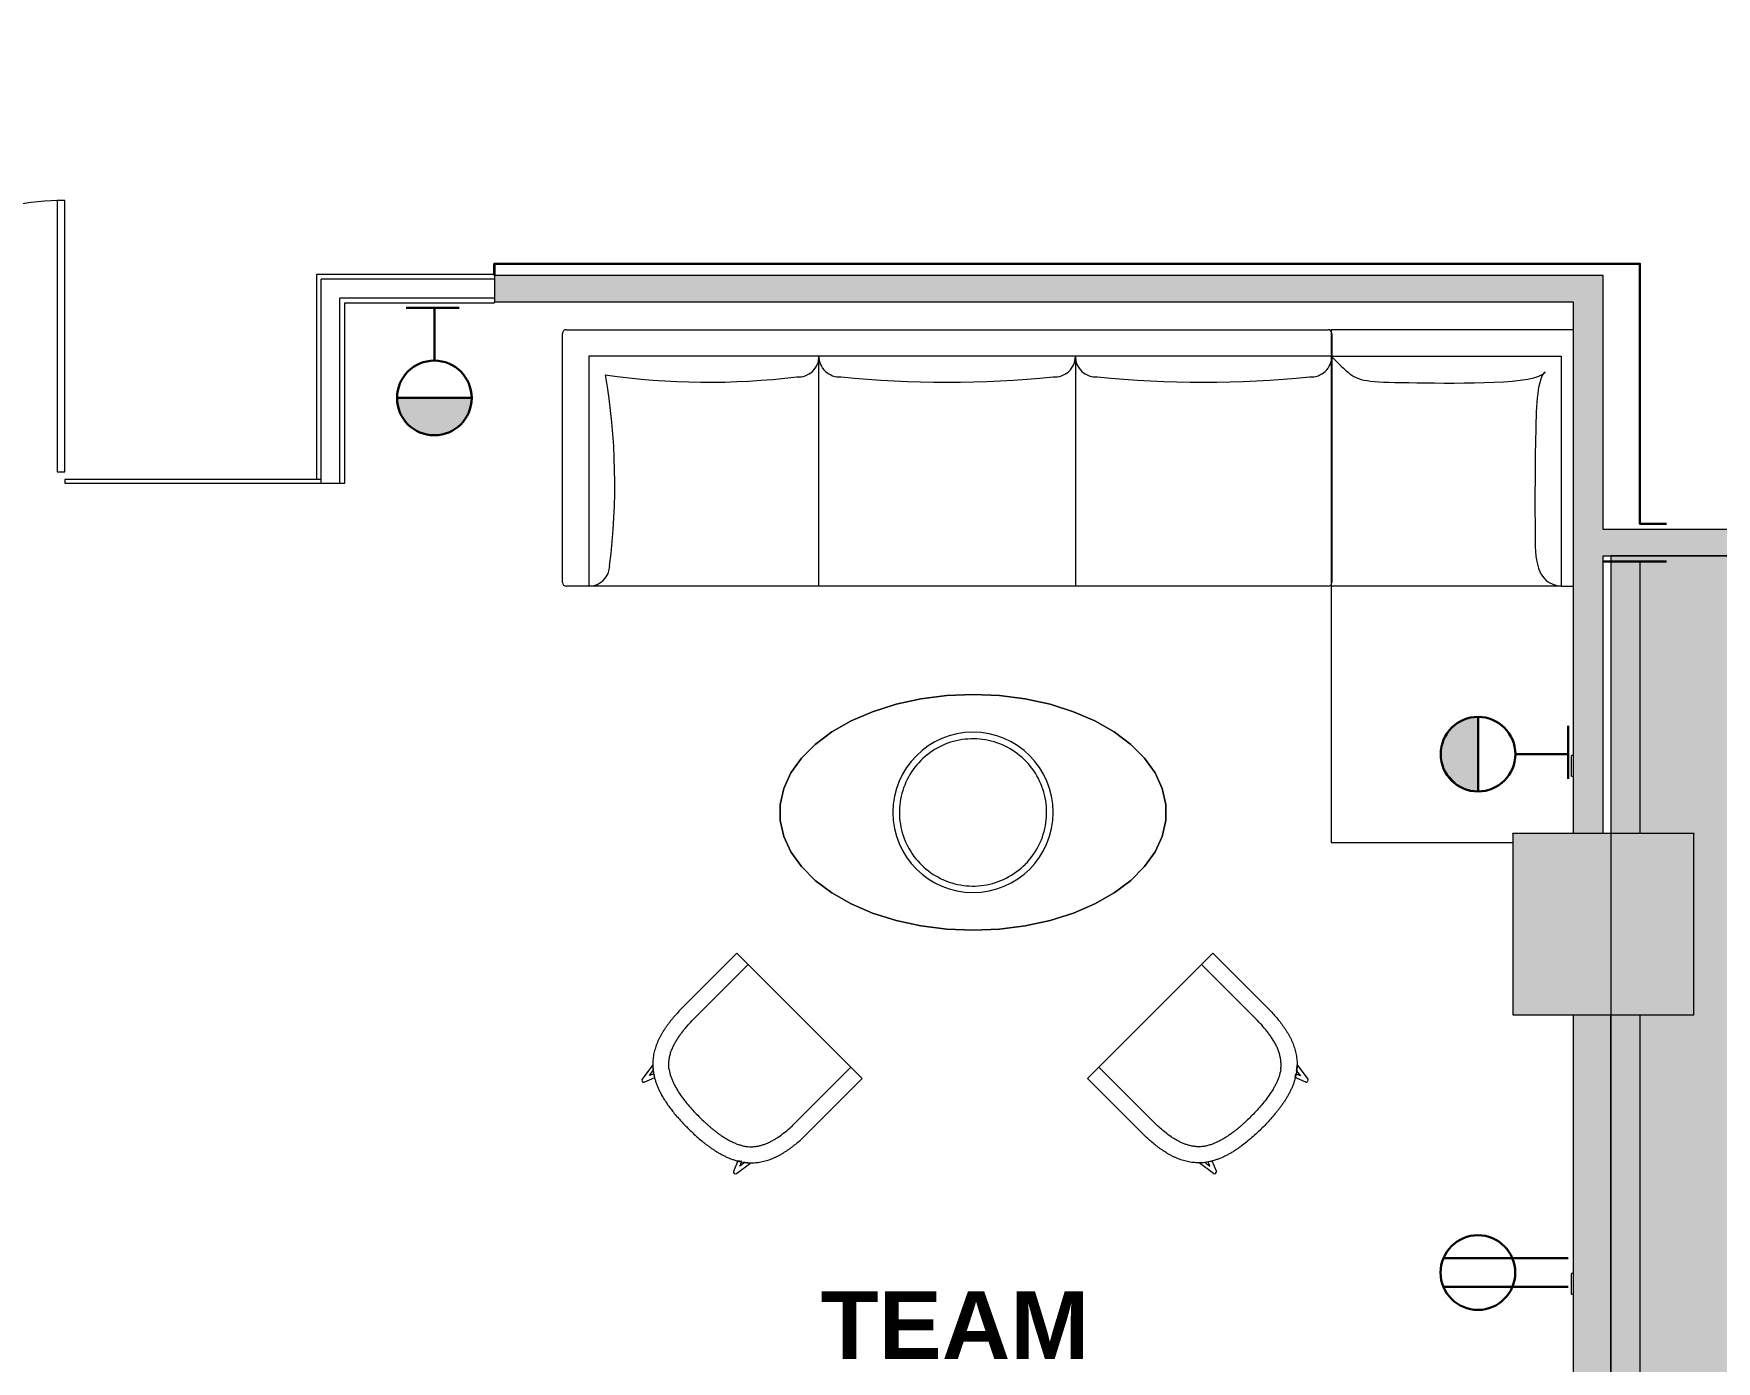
# Model space of a CAD drawing. Header units: inches. Extents: x 0 to 2535, y 0 to 2055.
# Drawn here: x 1592.9 to 1816, y 607.5 to 783.5 of the extents above; entities that cross this region are included whole.
import ezdxf

# ---------------------------------------------------------------- set-up
doc = ezdxf.new("R2010")
doc.units = ezdxf.units.IN
doc.header["$MEASUREMENT"] = 0
for name, color, linetype, lineweight in [('_DEMISING WALLS', 7, 'Continuous', 9), ('A-ANNO-NOTE', 131, 'Continuous', 9), ('A-AREA-IDEN', 2, 'Continuous', 9), ('A-DETL', 90, 'Continuous', 9), ('A-DETL-GENF', 92, 'Continuous', 9), ('A-DOOR', 31, 'Continuous', 13), ('A-WALL', 113, 'Continuous', 13), ('A-WALL-PATT', 111, 'Continuous', 13), ('B-CL', 7, 'Continuous', 9), ('CORRIDOR', 7, 'Continuous', 9), ('E-ELEC-FIXT', 91, 'Continuous', 9), ('I-FURN', 30, 'Continuous', 9), ('I-WALL', 2, 'Continuous', 13), ('S-COLS', 52, 'Continuous', 13), ('Victor Bldg - 5th Floor_LINK_dwg', 8, 'Continuous', 9)]:
    doc.layers.add(name, color=color, linetype=linetype, lineweight=lineweight)
doc.styles.add('Swis721 Lt BT_B', font='', dxfattribs={"height": 9})
doc.styles.get('Swis721 Lt BT_B').set_extended_font_data('Swis721 Lt BT', bold=True)

# ---------------------------------------------------------------- blocks, each defined once
blk = doc.blocks.new('Victor Bldg - 5th Floor_LINK_dwg-6972324-Level 05 POWER _ SIGNAL')
at = {"layer": '_DEMISING WALLS'}
blk.add_line((1805.87, 713.5), (1805.87, 677.5), dxfattribs=at)
at = {"layer": '_DEMISING WALLS', "flags": 128}
blk.add_lwpolyline([(1805.87, 653.43), (1805.87, 409.5), (1645, 409.5), (1645, 241.5)], dxfattribs=at)
at = {"layer": 'B-CL'}
for p, q in [((1789, 677.5), (1797.01, 677.5)), ((1789, 677.43), (1789, 677.5))]:
    blk.add_line(p, q, dxfattribs=at)
at = {"layer": 'B-CL', "flags": 128}
blk.add_lwpolyline([(1801, 677.5), (1813, 677.5), (1813, 677.43)], dxfattribs=at)
at = {"layer": 'CORRIDOR', "color": 10, "lineweight": 30}
blk.add_line((1801, 713.5), (1809.38, 713.5), dxfattribs=at)
at = {"layer": 'CORRIDOR', "color": 10, "lineweight": 30, "flags": 128}
for points in [[(1653.96, 751.55), (1653.96, 753), (1805.87, 753), (1805.87, 718.5), (1809.38, 718.5)], [(1792.5, 753), (1654, 753), (1654, 751.43)]]:
    blk.add_lwpolyline(points, dxfattribs=at)
blk = doc.blocks.new('Concrete-Rectangular-Column - 24_ X 24_-6973359-Level 05 POWER _ SIGNAL')
at = {"layer": 'S-COLS', "lineweight": 9}
blk.add_hatch(color=7, dxfattribs=at).paths.add_polyline_path([(12, -12), (12, 12), (-12, 12), (-12, -12)], flags=0)
at = {"layer": 'S-COLS', "color": 8, "lineweight": 20}
for p, q in [((12, 12), (-12, 12)), ((-12, 12), (-12, -12)), ((12, -12), (12, 12)), ((-12, -12), (12, -12))]:
    blk.add_line(p, q, dxfattribs=at)
blk = doc.blocks.new('Seating-Sectional_Left_Armless_Three_Seater-Teknion-STLAE_Infinito-R2014 - Sectional Left Armless Three Seater-7914564-Level 05 POWER _ SIGNAL')
at = {"layer": 'I-FURN'}
for p, q in [((-17.01, -16.5), (-17.01, 16.5)), ((-16.51, 17), (84.49, 17)), ((16.99, -13.5), (16.99, 17)), ((50.99, 17), (50.99, -13.5)), ((81.49, -13.5), (81.49, 17)), ((84.99, 16.5), (84.99, -16.5)), ((-17.01, -13.5), (81.49, -13.5)), ((84.49, -17), (-16.51, -17))]:
    blk.add_line(p, q, dxfattribs=at)
for centre, radius, start, end in [((-16.51, 16.5), 0.5, 90, 180), ((81.49, 14.25), 2.75, 90, 180), ((84.49, 16.5), 0.5, 0, 90), ((162.53, 3.46), 84.47, 172.6632, 189.8573), ((-14.28, -13.47), 2.73, 85.5704, 180.6046), ((0, -149.87), 139.83, 84.2291, 95.7709), ((14.27, -13.47), 2.73, 359.3954, 94.4296), ((19.72, -13.47), 2.73, 85.5704, 180.6046), ((33.99, -149.87), 139.83, 84.2291, 95.7709), ((48.27, -13.47), 2.73, 359.3954, 94.4296), ((53.72, -13.47), 2.73, 85.5704, 180.6046), ((65.59, -106.88), 96.84, 81.8442, 96.9127), ((-16.51, -16.5), 0.5, 180, 270), ((84.49, -16.5), 0.5, 270, 0)]:
    blk.add_arc(centre, radius, start, end, dxfattribs=at)
blk = doc.blocks.new('Seating-Sectional_Chaise_Right_Arm-Teknion-STLAG_Infinito-R2014 - Sectional Chaise Right Arm-7914588-Level 05 POWER _ SIGNAL')
at = {"layer": 'I-FURN'}
for p, q in [((50.99, 17), (-17, 17)), ((-17, 17), (-17, -7.06)), ((16.99, -13.5), (16.99, 17)), ((47.49, 17), (47.49, -13.5)), ((50.99, -15.06), (50.99, 17)), ((16.99, -13.5), (16.99, -15.06)), ((47.49, -13.5), (16.99, -13.5))]:
    blk.add_line(p, q, dxfattribs=at)
for points, knots in [([(47.49, 17), (45.96, 15.46), (44.04, 13.54), (44.04, 10.18), (43.73, -10.19), (45.37, -11.38)], [0, 0, 0, 0, 0.229267, 0.96379, 1.67933, 1.67933, 1.67933, 1.67933]), ([(45.37, -11.38), (44.72, -10.33), (36.2, -10), (24.79, -10), (17.29, -10.07), (16.99, -13.5)], [0, 0, 0, 0, 0.588243, 1.350116, 1.970844, 1.970844, 1.970844, 1.970844])]:
    blk.add_open_spline(points, degree=3, knots=knots, dxfattribs=at)
blk = doc.blocks.new('Seating-Chair-Teknion-BBTCS_Tulip-R2013 - Sled Work Chair-7914615-Level 05 POWER _ SIGNAL')
at = {"layer": 'I-FURN'}
for p, q in [((-8.84, 10.2), (-9.19, 7.85)), ((-8.6, 8.34), (-8.48, 9.18)), ((-8.48, 9.18), (-8.23, 8.57)), ((-7.8, 8.86), (-8.38, 10.29)), ((8.38, 10.29), (7.8, 8.86)), ((8.23, 8.57), (8.48, 9.18)), ((8.48, 9.18), (8.6, 8.34)), ((9.19, 7.85), (8.84, 10.2)), ((-8.23, 8.57), (-7.8, 8.86)), ((7.8, 8.86), (8.23, 8.57)), ((-11.75, 0), (-11.75, -10.5)), ((-9.62, 0), (-9.62, -10.5)), ((9.63, -10.5), (9.63, 0)), ((11.75, -10.5), (11.75, 0)), ((-11.75, -10.5), (11.75, -10.5))]:
    blk.add_line(p, q, dxfattribs=at)
for centre, radius, start, end in [((-8.59, 10.15), 0.253, 33.5846, 170.2337), ((8.59, 10.15), 0.253, 9.7663, 146.4154), ((-2.42, 0.37), 10.09, 127.7971, 132.1351), ((2.42, 0.37), 10.09, 47.8649, 52.2029)]:
    blk.add_arc(centre, radius, start, end, dxfattribs=at)
for points, knots in [([(0, 10.5), (-0.31, 10.5), (-0.94, 10.49), (-1.87, 10.45), (-2.64, 10.38), (-3.25, 10.31), (-3.7, 10.25), (-4.16, 10.17), (-4.62, 10.08), (-5.07, 9.98), (-5.52, 9.85), (-5.96, 9.72), (-6.4, 9.57), (-6.84, 9.4), (-7.25, 9.2), (-7.66, 8.99), (-8.19, 8.67), (-8.57, 8.4), (-8.81, 8.21)], [0, 0, 0, 0, 0.1, 0.2, 0.3, 0.35, 0.4, 0.45, 0.5, 0.55, 0.6, 0.65, 0.7, 0.75, 0.8, 0.85, 0.9, 1, 1, 1, 1]), ([(8.81, 8.21), (8.57, 8.4), (8.19, 8.67), (7.66, 8.99), (7.25, 9.2), (6.84, 9.4), (6.4, 9.57), (5.96, 9.72), (5.45, 9.88), (4.85, 10.03), (4.27, 10.15), (3.82, 10.23), (3.36, 10.3), (2.79, 10.37), (2.1, 10.43), (1.17, 10.49), (0.47, 10.5), (0, 10.5)], [0, 0, 0, 0, 0.1, 0.15, 0.2, 0.25, 0.3, 0.35, 0.4, 0.475, 0.55, 0.5875, 0.625, 0.7, 0.775, 0.85, 1, 1, 1, 1]), ([(-8.81, 8.21), (-9, 8.04), (-9.37, 7.69), (-9.85, 7.13), (-10.2, 6.61), (-10.45, 6.17), (-10.62, 5.84), (-10.78, 5.5), (-10.92, 5.15), (-11.05, 4.8), (-11.16, 4.44), (-11.26, 4.08), (-11.35, 3.72), (-11.43, 3.35), (-11.5, 2.99), (-11.56, 2.62), (-11.62, 2.12), (-11.69, 1.5), (-11.73, 0.75), (-11.75, 0.25), (-11.75, 0)], [0, 0, 0, 0, 0.083333, 0.166667, 0.25, 0.291667, 0.333333, 0.375, 0.416667, 0.458333, 0.5, 0.541667, 0.583333, 0.625, 0.666667, 0.708333, 0.75, 0.833333, 0.916667, 1, 1, 1, 1]), ([(-7.2, 6.77), (-7.45, 6.58), (-7.79, 6.26), (-8.18, 5.78), (-8.44, 5.39), (-8.63, 5.05), (-8.76, 4.77), (-8.89, 4.49), (-9.02, 4.13), (-9.16, 3.68), (-9.28, 3.23), (-9.4, 2.63), (-9.51, 1.87), (-9.59, 0.94), (-9.62, 0.32), (-9.62, 0)], [-1, -1, -1, -1, -0.875, -0.8125, -0.75, -0.6875, -0.65625, -0.625, -0.5625, -0.5, -0.4375, -0.375, -0.25, -0.125, 0, 0, 0, 0]), ([(0, 8.37), (-0.27, 8.38), (-0.68, 8.37), (-1.22, 8.35), (-1.61, 8.33), (-2.01, 8.3), (-2.41, 8.27), (-2.81, 8.22), (-3.25, 8.16), (-3.74, 8.09), (-4.26, 7.98), (-4.78, 7.86), (-5.21, 7.73), (-5.55, 7.61), (-5.88, 7.49), (-6.29, 7.31), (-6.75, 7.06), (-7.05, 6.87), (-7.2, 6.77)], [-1, -1, -1, -1, -0.892857, -0.839286, -0.785714, -0.732143, -0.678571, -0.625, -0.571429, -0.5, -0.428571, -0.357143, -0.285714, -0.25, -0.214286, -0.142857, -0.071429, 0, 0, 0, 0]), ([(7.2, 6.77), (6.94, 6.95), (6.55, 7.19), (5.98, 7.45), (5.55, 7.62), (5.1, 7.76), (4.5, 7.93), (3.74, 8.09), (2.81, 8.23), (1.88, 8.32), (0.95, 8.36), (0.32, 8.38), (0, 8.37)], [-1, -1, -1, -1, -0.875, -0.8125, -0.75, -0.6875, -0.625, -0.5, -0.375, -0.25, -0.125, 0, 0, 0, 0]), ([(7.2, 6.77), (7.35, 6.66), (7.62, 6.42), (7.97, 6.05), (8.24, 5.7), (8.43, 5.4), (8.57, 5.17), (8.69, 4.94), (8.84, 4.61), (9, 4.2), (9.16, 3.69), (9.29, 3.17), (9.39, 2.65), (9.48, 2.12), (9.54, 1.59), (9.6, 0.89), (9.62, 0.35), (9.63, 0)], [0, 0, 0, 0, 0.071429, 0.142857, 0.214286, 0.25, 0.285714, 0.321429, 0.357143, 0.428571, 0.5, 0.571429, 0.642857, 0.714286, 0.785714, 0.857143, 1, 1, 1, 1]), ([(11.75, 0), (11.75, 0.25), (11.73, 0.75), (11.69, 1.5), (11.62, 2.12), (11.56, 2.62), (11.5, 2.99), (11.43, 3.35), (11.35, 3.72), (11.26, 4.08), (11.16, 4.44), (11.05, 4.8), (10.92, 5.15), (10.78, 5.5), (10.57, 5.95), (10.27, 6.5), (9.85, 7.13), (9.37, 7.69), (9, 8.04), (8.81, 8.21)], [0, 0, 0, 0, 0.083333, 0.166667, 0.25, 0.291667, 0.333333, 0.375, 0.416667, 0.458333, 0.5, 0.541667, 0.583333, 0.625, 0.666667, 0.75, 0.833333, 0.916667, 1, 1, 1, 1])]:
    blk.add_open_spline(points, degree=3, knots=knots, dxfattribs=at)
blk = doc.blocks.new('Seating-Chair-Teknion-BBTCS_Tulip-R2013 - Sled Work Chair-7914635-Level 05 POWER _ SIGNAL')
at = {"layer": 'I-FURN'}
for p, q in [((-11.75, 0), (-11.75, 10.5)), ((-11.75, 10.5), (11.75, 10.5)), ((-9.62, 0), (-9.62, 10.5)), ((9.63, 10.5), (9.63, 0)), ((11.75, 10.5), (11.75, 0)), ((-8.84, -10.2), (-9.19, -7.85)), ((-8.6, -8.34), (-8.48, -9.18)), ((-8.48, -9.18), (-8.23, -8.57)), ((-7.8, -8.86), (-8.38, -10.29)), ((-8.23, -8.57), (-7.8, -8.86)), ((7.8, -8.86), (8.23, -8.57)), ((8.38, -10.29), (7.8, -8.86)), ((8.23, -8.57), (8.48, -9.18)), ((8.48, -9.18), (8.6, -8.34)), ((9.19, -7.85), (8.84, -10.2))]:
    blk.add_line(p, q, dxfattribs=at)
for centre, radius, start, end in [((-2.42, -0.37), 10.09, 227.8649, 232.2029), ((2.42, -0.37), 10.09, 307.7971, 312.1351), ((-8.59, -10.15), 0.253, 189.7663, 326.4154), ((8.59, -10.15), 0.253, 213.5846, 350.2337)]:
    blk.add_arc(centre, radius, start, end, dxfattribs=at)
for points, knots in [([(-8.81, -8.21), (-9, -8.04), (-9.37, -7.69), (-9.85, -7.13), (-10.2, -6.61), (-10.45, -6.17), (-10.62, -5.84), (-10.78, -5.5), (-10.92, -5.15), (-11.05, -4.8), (-11.16, -4.44), (-11.26, -4.08), (-11.38, -3.6), (-11.48, -3.11), (-11.56, -2.62), (-11.62, -2.12), (-11.69, -1.5), (-11.73, -0.75), (-11.75, -0.25), (-11.75, 0)], [-1, -1, -1, -1, -0.916667, -0.833333, -0.75, -0.708333, -0.666667, -0.625, -0.583333, -0.541667, -0.5, -0.458333, -0.416667, -0.333333, -0.291667, -0.25, -0.166667, -0.083333, 0, 0, 0, 0]), ([(-7.2, -6.77), (-7.45, -6.58), (-7.79, -6.26), (-8.18, -5.78), (-8.44, -5.39), (-8.63, -5.05), (-8.76, -4.77), (-8.89, -4.49), (-9.02, -4.13), (-9.16, -3.68), (-9.28, -3.23), (-9.4, -2.63), (-9.51, -1.87), (-9.59, -0.94), (-9.62, -0.32), (-9.62, 0)], [-1, -1, -1, -1, -0.875, -0.8125, -0.75, -0.6875, -0.65625, -0.625, -0.5625, -0.5, -0.4375, -0.375, -0.25, -0.125, 0, 0, 0, 0]), ([(7.2, -6.77), (7.35, -6.66), (7.62, -6.42), (7.97, -6.05), (8.24, -5.7), (8.43, -5.4), (8.57, -5.17), (8.69, -4.94), (8.84, -4.61), (9, -4.2), (9.16, -3.69), (9.29, -3.17), (9.39, -2.65), (9.48, -2.12), (9.54, -1.59), (9.6, -0.89), (9.62, -0.35), (9.63, 0)], [0, 0, 0, 0, 0.071429, 0.142857, 0.214286, 0.25, 0.285714, 0.321429, 0.357143, 0.428571, 0.5, 0.571429, 0.642857, 0.714286, 0.785714, 0.857143, 1, 1, 1, 1]), ([(11.75, 0), (11.75, -0.25), (11.73, -0.75), (11.68, -1.5), (11.61, -2.24), (11.52, -2.86), (11.43, -3.35), (11.35, -3.72), (11.26, -4.08), (11.16, -4.44), (11.05, -4.8), (10.92, -5.15), (10.78, -5.5), (10.57, -5.95), (10.27, -6.5), (9.85, -7.13), (9.37, -7.69), (9, -8.04), (8.81, -8.21)], [-1, -1, -1, -1, -0.916667, -0.833333, -0.75, -0.666667, -0.625, -0.583333, -0.541667, -0.5, -0.458333, -0.416667, -0.375, -0.333333, -0.25, -0.166667, -0.083333, 0, 0, 0, 0]), ([(0, -10.5), (-0.31, -10.5), (-0.94, -10.49), (-1.87, -10.45), (-2.79, -10.37), (-3.55, -10.27), (-4.16, -10.17), (-4.62, -10.08), (-5.07, -9.98), (-5.52, -9.85), (-5.96, -9.72), (-6.4, -9.57), (-6.84, -9.4), (-7.25, -9.2), (-7.66, -8.99), (-8.19, -8.67), (-8.57, -8.4), (-8.81, -8.21)], [-1, -1, -1, -1, -0.9, -0.8, -0.7, -0.6, -0.55, -0.5, -0.45, -0.4, -0.35, -0.3, -0.25, -0.2, -0.15, -0.1, 0, 0, 0, 0]), ([(0, -8.37), (-0.27, -8.38), (-0.68, -8.37), (-1.22, -8.35), (-1.61, -8.33), (-2.01, -8.3), (-2.41, -8.27), (-2.81, -8.22), (-3.25, -8.16), (-3.74, -8.09), (-4.26, -7.98), (-4.78, -7.86), (-5.21, -7.73), (-5.55, -7.61), (-5.88, -7.49), (-6.29, -7.31), (-6.75, -7.06), (-7.05, -6.87), (-7.2, -6.77)], [-1, -1, -1, -1, -0.892857, -0.839286, -0.785714, -0.732143, -0.678571, -0.625, -0.571429, -0.5, -0.428571, -0.357143, -0.285714, -0.25, -0.214286, -0.142857, -0.071429, 0, 0, 0, 0]), ([(7.2, -6.77), (6.94, -6.95), (6.55, -7.19), (5.98, -7.45), (5.55, -7.62), (5.1, -7.76), (4.5, -7.93), (3.74, -8.09), (2.81, -8.23), (1.88, -8.32), (0.95, -8.36), (0.32, -8.38), (0, -8.37)], [-1, -1, -1, -1, -0.875, -0.8125, -0.75, -0.6875, -0.625, -0.5, -0.375, -0.25, -0.125, 0, 0, 0, 0]), ([(8.81, -8.21), (8.57, -8.4), (8.19, -8.67), (7.66, -8.99), (7.25, -9.2), (6.84, -9.4), (6.4, -9.57), (5.96, -9.72), (5.52, -9.85), (5.07, -9.98), (4.62, -10.08), (4.16, -10.17), (3.7, -10.25), (3.25, -10.31), (2.64, -10.38), (1.87, -10.45), (0.94, -10.49), (0.31, -10.5), (0, -10.5)], [-1, -1, -1, -1, -0.9, -0.85, -0.8, -0.75, -0.7, -0.65, -0.6, -0.55, -0.5, -0.45, -0.4, -0.35, -0.3, -0.2, -0.1, 0, 0, 0, 0])]:
    blk.add_open_spline(points, degree=3, knots=knots, dxfattribs=at)
blk = doc.blocks.new('PS - Power Device _Wall Base_ - USB-4962308-Level 05 POWER _ SIGNAL')
at = {"layer": 'E-ELEC-FIXT'}
for p, q in [((1796.81, 685.05), (1796.81, 687.8)), ((1797, 687.8), (1796.81, 687.8)), ((1796.81, 685.05), (1797, 685.05))]:
    blk.add_line(p, q, dxfattribs=at)
blk = doc.blocks.new('PS - Power Device _Wall Base_ - Duplex-4862727-Level 05 POWER _ SIGNAL')
at = {"layer": 'E-ELEC-FIXT'}
for p, q in [((42.55, 1013.5), (42.55, 1013.31)), ((45.3, 1013.31), (42.55, 1013.31)), ((45.3, 1013.31), (45.3, 1013.5))]:
    blk.add_line(p, q, dxfattribs=at)
blk = doc.blocks.new('HighTower_Cone_Coffee - Elliptical-V67-Level 05 POWER _ SIGNAL')
at = {"layer": 'I-FURN', "flags": 128}
for points in [[(0, 14.87), (-3.49, 14.73), (-6.91, 14.29), (-10.21, 13.58), (-13.31, 12.6), (-16.17, 11.37), (-18.73, 9.91), (-20.93, 8.26), (-22.75, 6.44), (-24.15, 4.48), (-25.09, 2.43), (-25.57, 0.31), (-25.57, -1.82), (-25.09, -3.93), (-24.15, -5.98), (-22.75, -7.94), (-20.93, -9.76), (-18.73, -11.42), (-16.17, -12.87), (-13.31, -14.1), (-10.21, -15.08), (-6.91, -15.8), (-3.49, -16.23), (0, -16.38)], [(0, -16.38), (-3.49, -16.23), (-6.91, -15.8), (-10.21, -15.08), (-13.31, -14.1), (-16.17, -12.87), (-18.73, -11.42), (-20.93, -9.76), (-22.75, -7.94), (-24.15, -5.98), (-25.09, -3.93), (-25.57, -1.82), (-25.57, 0.31), (-25.09, 2.43), (-24.15, 4.48), (-22.75, 6.44), (-20.93, 8.26), (-18.73, 9.91), (-16.17, 11.37), (-13.31, 12.6), (-10.21, 13.58), (-6.91, 14.29), (-3.49, 14.73), (0, 14.87)], [(0, -16.38), (3.49, -16.23), (6.91, -15.8), (10.21, -15.08), (13.31, -14.1), (16.17, -12.87), (18.73, -11.42), (20.93, -9.76), (22.75, -7.94), (24.15, -5.98), (25.09, -3.93), (25.57, -1.82), (25.57, 0.31), (25.09, 2.43), (24.15, 4.48), (22.75, 6.44), (20.93, 8.26), (18.73, 9.91), (16.17, 11.37), (13.31, 12.6), (10.21, 13.58), (6.91, 14.29), (3.49, 14.73), (0, 14.87)], [(0, 14.87), (3.49, 14.73), (6.91, 14.29), (10.21, 13.58), (13.31, 12.6), (16.17, 11.37), (18.73, 9.91), (20.93, 8.26), (22.75, 6.44), (24.15, 4.48), (25.09, 2.43), (25.57, 0.31), (25.57, -1.82), (25.09, -3.93), (24.15, -5.98), (22.75, -7.94), (20.93, -9.76), (18.73, -11.42), (16.17, -12.87), (13.31, -14.1), (10.21, -15.08), (6.91, -15.8), (3.49, -16.23), (0, -16.38)], [(4.24, 8.04), (3.9, 8.2), (3.54, 8.34), (3.17, 8.48), (2.8, 8.6), (2.42, 8.7), (2.04, 8.79), (1.66, 8.87), (1.27, 8.92), (0.88, 8.97), (0.5, 9), (0.11, 9.01), (-0.28, 9), (-0.67, 8.98), (-1.06, 8.95), (-1.45, 8.9), (-1.84, 8.83), (-2.22, 8.75), (-2.6, 8.66), (-2.97, 8.55), (-3.34, 8.42), (-3.7, 8.28), (-4.06, 8.12), (-4.41, 7.95), (-4.76, 7.77), (-5.09, 7.57), (-5.42, 7.36), (-5.74, 7.14), (-6.05, 6.9)], [(-6.08, 6.88), (-6.36, 6.65), (-6.65, 6.39), (-6.91, 6.14)], [(9.76, -0.75), (9.75, -0.36), (9.73, 0.03), (9.69, 0.42), (9.64, 0.8), (9.57, 1.19), (9.48, 1.57), (9.38, 1.94), (9.26, 2.32), (9.13, 2.69), (8.99, 3.05), (8.83, 3.4), (8.66, 3.75), (8.47, 4.1), (8.27, 4.43), (8.06, 4.76), (7.83, 5.08), (7.59, 5.38), (7.34, 5.68), (7.07, 5.97), (6.8, 6.25), (6.51, 6.52), (6.22, 6.77), (5.91, 7.01), (5.6, 7.24), (5.27, 7.46), (4.94, 7.66), (4.6, 7.86), (4.25, 8.03)], [(-6.93, 6.12), (-7.2, 5.84), (-7.46, 5.55), (-7.7, 5.24), (-7.93, 4.93), (-8.16, 4.61), (-8.36, 4.28), (-8.56, 3.94), (-8.74, 3.59), (-8.91, 3.24), (-9.06, 2.88), (-9.2, 2.52), (-9.32, 2.15), (-9.43, 1.77), (-9.52, 1.39), (-9.6, 1.01), (-9.66, 0.62), (-9.71, 0.24), (-9.74, -0.15), (-9.76, -0.54), (-9.76, -0.75)], [(-9.76, -0.75), (-9.75, -1.14), (-9.73, -1.53), (-9.69, -1.92), (-9.64, -2.31), (-9.57, -2.69), (-9.48, -3.07), (-9.38, -3.45), (-9.26, -3.82), (-9.13, -4.19), (-8.99, -4.55), (-8.83, -4.91), (-8.66, -5.26), (-8.47, -5.6), (-8.27, -5.94), (-8.06, -6.26), (-7.83, -6.58), (-7.59, -6.89), (-7.34, -7.19), (-7.07, -7.48), (-6.8, -7.75), (-6.51, -8.02), (-6.22, -8.28), (-5.91, -8.52), (-5.6, -8.75), (-5.27, -8.97), (-4.94, -9.17), (-4.6, -9.36), (-4.25, -9.54)], [(6.93, -7.63), (7.2, -7.35), (7.46, -7.05), (7.7, -6.75), (7.93, -6.44), (8.16, -6.11), (8.36, -5.78), (8.56, -5.45), (8.74, -5.1), (8.91, -4.75), (9.06, -4.39), (9.2, -4.02), (9.32, -3.65), (9.43, -3.28), (9.52, -2.9), (9.6, -2.52), (9.66, -2.13), (9.71, -1.74), (9.74, -1.35), (9.76, -0.96), (9.76, -0.75)], [(-4.24, -9.54), (-3.9, -9.7), (-3.54, -9.85), (-3.17, -9.98), (-2.8, -10.1), (-2.42, -10.21), (-2.04, -10.3), (-1.66, -10.37), (-1.27, -10.43), (-0.88, -10.47), (-0.5, -10.5), (-0.11, -10.51), (0.28, -10.51), (0.67, -10.49), (1.06, -10.45), (1.45, -10.4), (1.84, -10.34), (2.22, -10.26), (2.6, -10.16), (2.97, -10.05), (3.34, -9.92), (3.7, -9.78), (4.06, -9.63), (4.41, -9.46), (4.76, -9.27), (5.09, -9.08), (5.42, -8.87), (5.74, -8.64), (6.05, -8.41)], [(6.08, -8.39), (6.36, -8.16), (6.65, -7.9), (6.91, -7.64)]]:
    blk.add_lwpolyline(points, dxfattribs=at)
at = {"layer": 'I-FURN'}
for start, end in [(360, 180), (180, 360)]:
    blk.add_arc((0, -0.75), 10.63, start, end, dxfattribs=at)
blk = doc.blocks.new('Door - Glass Double - Patch - Short Pull-8034446-Level 05 POWER _ SIGNAL')
at = {"layer": 'A-DOOR', "lineweight": 20}
for p, q in [((-36, 37.26), (-35, 37.26)), ((-36, 1.26), (-36, 37.26)), ((-35, 37.26), (-35, 1.26)), ((35, 37.26), (35, 1.26)), ((36, 37.26), (35, 37.26)), ((36, 1.26), (36, 37.26)), ((-35, 1.26), (-36, 1.26)), ((35, 1.26), (36, 1.26))]:
    blk.add_line(p, q, dxfattribs=at)
at = {"layer": 'A-DOOR', "lineweight": 9}
for centre, start, end in [((-36, 1.26), 359.5, 90), ((36, 1.26), 90, 180.5)]:
    blk.add_arc(centre, 36, start, end, dxfattribs=at)

msp = doc.modelspace()

# ---------------------------------------------------------------- hatches: boundary and pattern name
at = {"layer": 'A-ANNO-NOTE'}
for points in [[(1641.07, 735.07), (1650.96, 735.2), (1641.06, 735.2)], [(1650.96, 735.07), (1650.96, 735.2), (1641.07, 735.07)], [(1650.94, 734.67), (1650.96, 735.07), (1641.07, 735.07)], [(1641.11, 734.54), (1650.94, 734.67), (1641.07, 735.07)], [(1650.67, 733.52), (1650.94, 734.67), (1641.11, 734.54)], [(1641.62, 732.92), (1641.11, 734.54), (1641.21, 734.02)], [(1641.62, 732.92), (1650.67, 733.52), (1641.11, 734.54)], [(1649.56, 731.75), (1650.67, 733.52), (1641.62, 732.92)], [(1649.56, 731.75), (1641.62, 732.92), (1642.29, 731.94)], [(1642.96, 731.31), (1649.56, 731.75), (1642.29, 731.94)], [(1649.56, 731.75), (1650.21, 732.57), (1650.67, 733.52)], [(1649.56, 731.75), (1649.82, 732.04), (1650.21, 732.57)], [(1650.21, 732.57), (1650.34, 732.8), (1650.67, 733.52)], [(1647.57, 730.5), (1649.56, 731.75), (1642.96, 731.31)], [(1646.15, 730.25), (1647.57, 730.5), (1642.96, 731.31)], [(1644.33, 730.54), (1642.96, 731.31), (1643.5, 730.93)], [(1646.15, 730.25), (1642.96, 731.31), (1644.33, 730.54)], [(1645.88, 730.25), (1646.15, 730.25), (1644.33, 730.54)], [(1645.88, 730.25), (1644.33, 730.54), (1645.36, 730.29)], [(1646.15, 730.25), (1647.06, 730.36), (1647.57, 730.5)], [(1647.57, 730.5), (1648.97, 731.23), (1649.56, 731.75)], [(1647.57, 730.5), (1648.53, 730.93), (1648.97, 731.23)], [(1782, 683.64), (1782, 692.3), (1779.49, 688.63)], [(1779.49, 688.63), (1782, 692.3), (1779.59, 689.15)], [(1779.59, 689.15), (1782, 692.3), (1780.67, 691.23)], [(1780.67, 691.23), (1782, 692.3), (1781.34, 691.87)], [(1784.27, 683.03), (1784.27, 692.92), (1782, 683.64)], [(1782, 692.3), (1784.27, 692.92), (1782.72, 692.63)], [(1782, 683.64), (1784.27, 692.92), (1782, 692.3)], [(1782.72, 692.63), (1784.27, 692.92), (1783.74, 692.88)], [(1784.4, 683.02), (1784.27, 692.92), (1784.27, 683.03)], [(1784.4, 683.02), (1784.4, 692.92), (1784.27, 692.92)], [(1779.59, 689.15), (1780.67, 691.23), (1780.27, 690.71)], [(1779.59, 689.15), (1780.27, 690.71), (1779.79, 689.78)], [(1782, 683.64), (1779.49, 688.63), (1779.49, 687.32)], [(1780.01, 685.69), (1779.49, 687.32), (1779.59, 686.8)], [(1782, 683.64), (1779.49, 687.32), (1780.01, 685.69)], [(1782, 683.64), (1780.01, 685.69), (1780.67, 684.72)], [(1782, 683.64), (1780.67, 684.72), (1781.34, 684.08)], [(1784.27, 683.03), (1782, 683.64), (1782.72, 683.32)], [(1784.27, 683.03), (1782.72, 683.32), (1783.74, 683.07)]]:
    msp.add_hatch(color=256, dxfattribs=at).paths.add_polyline_path(points, flags=0)
at = {"layer": 'A-DETL-GENF'}
h = msp.add_hatch(color=254, dxfattribs=at)
h.paths.add_polyline_path([(2075.98, 19.5), (2179, 19.5), (2179, 41.5), (2203, 41.5), (2203, 19.5), (2497, 19.5), (2497, 41.5), (2519, 41.5), (2519, 341.5), (2497, 341.5), (2497, 365.5), (2519, 365.5), (2519, 479.5), (2511, 479.5), (2511, 623.5), (2497, 623.5), (2497, 647.5), (2511, 647.5), (2511, 983.5), (2497, 983.5), (2497, 1007.5), (2511, 1007.5), (2511, 1343.5), (2049.5, 1343.5), (2049.5, 1223.5), (2087, 1223.5), (2087, 1152.5), (2049.5, 1152.5), (2049.5, 858), (2087, 858), (2087, 748), (1990.57, 748), (1990.57, 749.5), (1858.12, 749.5), (1858.12, 714.25), (1802, 714.25), (1802, 677.43), (1813, 677.43), (1813, 653.43), (1802, 653.43), (1802, 411.93), (1641.06, 411.93), (1641.06, 27.5), (1819, 27.5), (1819, 41.5), (1843, 41.5), (1843, 27.5), (2063, 27.5), (2063, 19.5), (2068.43, 19.5)], flags=0)
h.paths.add_polyline_path([(1807.43, 293.5), (1789, 293.5), (1789, 317.5), (1813, 317.5), (1813, 293.5)], flags=0)
h.paths.add_polyline_path([(2155, 293.5), (2149, 293.5), (2149, 317.5), (2173, 317.5), (2173, 293.5)], flags=0)
h.paths.add_polyline_path([(2149, 653.43), (2149, 677.43), (2173, 677.43), (2173, 653.43)], flags=0)
h.paths.add_polyline_path([(1491.69, 813), (1491.69, 1153.5), (1491.5, 1153.5), (1491.5, 1106.5), (1485, 1106.5), (1485, 1138.5), (1391, 1138.5), (1391, 1106.5), (1381.5, 1106.5), (1381.5, 1143.5), (1321.5, 1143.5), (1321.5, 1013.5), (1323.88, 1013.5), (1323.88, 1014.25), (1325.38, 1014.25), (1325.38, 1013.62), (1325.88, 1013.62), (1325.88, 1012.12), (1325.38, 1012.12), (1325.38, 1008.5), (1361.63, 1008.5), (1361.63, 1012.12), (1361.13, 1012.12), (1361.13, 1013.62), (1361.63, 1013.62), (1361.63, 1014.25), (1363.13, 1014.25), (1363.13, 1013.5), (1381.5, 1013.5), (1381.5, 1064.75), (1383, 1064.75), (1383, 1064.41), (1391, 1064.41), (1391, 1039), (1407, 1039), (1407, 1034.5), (1464.5, 1034.5), (1464.5, 1037), (1485, 1037), (1485, 1064.41), (1491.5, 1064.41), (1491.5, 1001.5), (1485, 1001.5), (1485, 1029), (1464.5, 1029), (1464.5, 1030.5), (1407, 1030.5), (1407, 1027), (1391, 1027), (1391, 930.5), (1485, 930.5), (1485, 959.5), (1491.5, 959.5), (1491.5, 897.5), (1485, 897.5), (1485, 926.5), (1395, 926.5), (1395, 906.5), (1391, 906.5), (1391, 826.5), (1485, 826.5), (1485, 855.5), (1491.5, 855.5), (1491.5, 813)], flags=0)
h.paths.add_polyline_path([(1488.5, 813), (1488.5, 814.5), (1488.25, 814.5), (1488.25, 813)], flags=0)
h.paths.add_polyline_path([(948.91, 813), (1002.88, 813), (1002.88, 813.06), (902.81, 813.06), (902.81, 813), (909.56, 813)], flags=0)
h.paths.add_polyline_path([(1004.88, 813), (1040.13, 813), (1040.13, 814.44), (1040.63, 814.44), (1040.63, 818.31), (1042.13, 818.31), (1042.13, 817.56), (1052, 817.56), (1052, 813.06), (1042.13, 813.06), (1042.13, 813), (1052.5, 813), (1052.5, 912.38), (1058.5, 912.38), (1058.5, 817), (1248.88, 817), (1248.88, 817.75), (1250.38, 817.75), (1250.38, 817.13), (1250.88, 817.13), (1250.88, 815.63), (1250.38, 815.63), (1250.38, 813), (1286.63, 813), (1286.63, 815.63), (1286.13, 815.63), (1286.13, 817.13), (1286.63, 817.13), (1286.63, 817.75), (1288.13, 817.75), (1288.13, 817), (1290.75, 817), (1290.75, 856.63), (1295.88, 856.63), (1295.88, 865.13), (1290.75, 865.13), (1290.75, 912.38), (1294.25, 912.38), (1294.25, 868.63), (1318, 868.63), (1318, 912.38), (1315.44, 912.38), (1315.44, 912.5), (993.06, 912.5), (993.06, 951.5), (990.43, 951.5), (990.43, 950.75), (988.93, 950.75), (988.93, 956.13), (988.43, 956.13), (988.43, 957.63), (988.93, 957.63), (988.93, 958.25), (990.43, 958.25), (990.43, 957.5), (993.06, 957.5), (993.06, 1017.06), (1016.5, 1017.06), (1016.5, 1037.5), (1036, 1037.5), (1036, 1234.5), (867.44, 1234.5), (867.44, 957.5), (951.18, 957.5), (951.18, 958.25), (952.68, 958.25), (952.68, 957.63), (953.18, 957.63), (953.18, 956.13), (952.68, 956.13), (952.68, 950.75), (951.18, 950.75), (951.18, 951.5), (833.56, 951.5), (833.56, 907.5), (848.81, 907.5), (848.81, 908.25), (850.31, 908.25), (850.31, 905.37), (850.81, 905.37), (850.81, 904), (886.06, 904), (886.06, 905.37), (886.56, 905.37), (886.56, 908.25), (888.06, 908.25), (888.06, 907.5), (902.81, 907.5), (902.81, 951.31), (907.31, 951.31), (907.31, 817.56), (1002.88, 817.56), (1002.88, 818.31), (1004.38, 818.31), (1004.38, 814.44), (1004.88, 814.44)], flags=0)
h.paths.add_polyline_path([(1633.75, 813.25), (1633.75, 814.5), (1633.5, 814.5), (1633.5, 813.25)], flags=0)
h.paths.add_polyline_path([(1321.44, 817), (1321.5, 817), (1321.5, 865.13), (1299.38, 865.13), (1299.38, 817), (1318, 817)], flags=0)
h.paths.add_polyline_path([(1295.88, 817), (1295.88, 853.13), (1294.25, 853.13), (1294.25, 817)], flags=0)
h.paths.add_polyline_path([(1947.56, 817.75), (1947.56, 994.75), (1885.99, 994.75), (1885.99, 994.5), (1841.99, 994.5), (1841.99, 1002.5), (1843.49, 1002.5), (1843.49, 1138.5), (1842, 1138.5), (1842, 1141.5), (1814.38, 1141.5), (1814.38, 1146.5), (1775.88, 1146.5), (1775.88, 1141.5), (1737.13, 1141.5), (1737.13, 932.5), (1737.25, 932.5), (1737.25, 924.5), (1737.13, 924.5), (1737.13, 826.5), (1737.06, 826.5), (1737.06, 817.75), (1895.65, 817.75)], flags=0)
h.paths.add_polyline_path([(1980, 817.75), (1986, 817.75), (1986, 818), (1977, 818), (1977, 994.5), (1968.5, 994.5), (1968.5, 994.75), (1953.06, 994.75), (1953.06, 817.75), (1977, 817.75)], flags=0)
h.paths.add_polyline_path([(1657.5, 817.75), (1710.5, 817.75), (1710.5, 826.5), (1730.63, 826.5), (1730.63, 924.5), (1710.5, 924.5), (1710.5, 926.5), (1657.5, 926.5), (1657.5, 924.5), (1637, 924.5), (1637, 897.5), (1630.5, 897.5), (1630.5, 855.5), (1637, 855.5), (1637, 826.5), (1657.5, 826.5)], flags=0)
h.paths.add_polyline_path([(1321.44, 912.38), (1321.5, 912.38), (1321.5, 927.56), (1321.44, 927.56), (1321.44, 924.5)], flags=0)
h.paths.add_polyline_path([(1023.22, 916), (1023.22, 936.5), (1026.38, 936.5), (1026.38, 1013.5), (1016.5, 1013.5), (1016.5, 1013.56), (996.56, 1013.56), (996.56, 916)], flags=0)
h.paths.add_polyline_path([(1208, 924.5), (1208, 932.5), (1047.22, 932.5), (1047.22, 924.5), (1174.32, 924.5)], flags=0)
h.paths.add_polyline_path([(1257.19, 924.5), (1315.44, 924.5), (1315.42, 924.56), (1257.19, 924.56), (1257.19, 956.69), (1213, 956.69), (1213, 924.5), (1257.1, 924.5)], flags=0)
h.paths.add_polyline_path([(1317.25, 927.56), (1318, 927.56), (1318, 927.94), (1317.25, 927.94), (1317.25, 929.44), (1317.88, 929.44), (1317.88, 929.94), (1319.38, 929.94), (1319.38, 929.44), (1321.5, 929.44), (1321.5, 965.69), (1319.38, 965.69), (1319.38, 965.19), (1317.88, 965.19), (1317.88, 965.69), (1317.25, 965.69), (1317.25, 967.19), (1318, 967.19), (1318, 1004.12), (1261, 1004.12), (1261, 1009.12), (1318, 1009.12), (1318, 1066.12), (1042, 1066.12), (1042, 936.5), (1090, 936.5), (1090, 960.5), (1095, 960.5), (1095, 936.5), (1208, 936.5), (1208, 960.69), (1261.19, 960.69), (1261.19, 927.56), (1315.44, 927.56)], flags=0)
h.paths.add_polyline_path([(1698.98, 930.5), (1710.5, 930.5), (1710.5, 932.5), (1730.63, 932.5), (1730.63, 1135.25), (1710.5, 1135.25), (1710.5, 1140.75), (1657.5, 1140.75), (1657.5, 1135.25), (1637, 1135.25), (1637, 1106.5), (1630.5, 1106.5), (1630.5, 1064.5), (1637, 1064.5), (1637, 1001.5), (1630.5, 1001.5), (1630.5, 959.5), (1637, 959.5), (1637, 932.5), (1657.5, 932.5), (1657.5, 930.5), (1680.68, 930.5)], flags=0)
h.paths.add_polyline_path([(1029.88, 936.5), (1038.5, 936.5), (1038.5, 1013.5), (1029.88, 1013.5), (1029.88, 1008.5)], flags=0)
h.paths.add_polyline_path([(861.94, 957.5), (861.94, 1234.5), (838, 1234.5), (838, 1037.5), (853, 1037.5), (853, 1013.5), (838, 1013.5), (838, 957.5), (860.63, 957.5)], flags=0)
h.paths.add_polyline_path([(1895.65, 1000.25), (1968.5, 1000.25), (1968.5, 1018.5), (1980, 1018.5), (1980, 1212.5), (1968.5, 1212.5), (1968.5, 1232.75), (1885.68, 1232.75), (1885.68, 1230.63), (1880.68, 1230.63), (1880.68, 1232.75), (1880.5, 1232.75), (1880.5, 1237.75), (1880.36, 1237.75), (1880.36, 1193.38), (1880.68, 1193.38), (1880.68, 1192.13), (1885.68, 1192.13), (1885.68, 1193.38), (1885.99, 1193.38), (1885.99, 1146.5), (1886.04, 1146.5), (1886.04, 1138.5), (1885.99, 1138.5), (1885.99, 1000.25)], flags=0)
h.paths.add_polyline_path([(1876.99, 1002.5), (1876.99, 1045.5), (1847.99, 1045.5), (1847.99, 1002.5)], flags=0)
h.paths.add_polyline_path([(2173, 1013.5), (2149, 1013.5), (2149, 1037.5), (2173, 1037.5), (2173, 1026.5)], flags=0)
h.paths.add_polyline_path([(467.72, 1017), (493.14, 1017), (493.14, 1037.5), (517.14, 1037.5), (517.14, 1017), (765, 1017), (765, 1301.25), (825.5, 1301.25), (825.5, 1398.84), (829, 1398.84), (829, 1397.5), (853, 1397.5), (853, 1373.5), (829, 1373.5), (829, 1301.25), (1379.25, 1301.25), (1379.25, 2035.5), (1063, 2035.5), (1063, 2021.5), (1039, 2021.5), (1039, 2035.5), (703, 2035.5), (703, 2021.5), (679, 2021.5), (679, 2035.5), (604.25, 2035.5), (604.25, 1561.99), (842.5, 1561.99), (842.5, 1398.84), (839, 1398.84), (839, 1558.49), (600.75, 1558.49), (600.75, 2035.5), (517.14, 2035.5), (517.14, 2021.5), (493.14, 2021.5), (493.14, 2031.38), (447.75, 2031.38), (447.75, 2035.5), (407.75, 2035.5), (407.75, 2031.38), (360.75, 2031.38), (360.75, 2035.5), (318.25, 2035.5), (318.25, 2031.38), (269.25, 2031.38), (269.25, 2035.5), (226.75, 2035.5), (226.75, 2031.38), (177.75, 2031.38), (177.75, 2035.5), (135.25, 2035.5), (135.25, 2031.38), (88.75, 2031.38), (88.75, 2035.5), (37.25, 2035.5), (37.25, 2031.38), (24.38, 2031.38), (24.38, 1974.75), (20.25, 1974.75), (20.25, 1923.25), (24.38, 1923.25), (24.38, 1872.5), (34.13, 1872.5), (34.13, 1822.5), (30, 1822.5), (30, 1736.5), (34.13, 1736.5), (34.13, 1654.5), (30, 1654.5), (30, 1568.5), (34.13, 1568.5), (34.13, 1486.5), (30, 1486.5), (30, 1400.5), (34.13, 1400.5), (34.13, 1355.38), (24.38, 1355.38), (24.38, 1301.25), (20.25, 1301.25), (20.25, 1249.75), (24.38, 1249.75), (24.38, 1206), (30, 1206), (30, 1195.63), (34.13, 1195.63), (34.13, 1150.5), (30, 1150.5), (30, 1064.5), (34.13, 1064.5), (34.13, 1017), (467.1, 1017)], flags=0)
h.paths.add_polyline_path([(1876.13, 1052), (1876.99, 1052), (1876.99, 1138.5), (1847.99, 1138.5), (1847.99, 1052), (1870.74, 1052)], flags=0)
h.paths.add_polyline_path([(1042, 1070.12), (1318, 1070.12), (1318, 1080.12), (1042, 1080.12)], flags=0)
h.paths.add_polyline_path([(1101.56, 1084.12), (1318, 1084.12), (1318, 1149.75), (1321.5, 1149.75), (1321.5, 1147), (1381.5, 1147), (1381.5, 1234.5), (1379, 1234.5), (1379, 1238), (1340.5, 1238), (1340.5, 1234.5), (1321.5, 1234.5), (1321.5, 1188.25), (1318, 1188.25), (1318, 1199), (1248, 1199), (1248, 1192), (1243, 1192), (1243, 1216), (1103, 1216), (1103, 1192), (1098, 1192), (1098, 1215.5), (1042, 1215.5), (1042, 1084.12), (1098, 1084.12)], flags=0)
h.paths.add_polyline_path([(1828.63, 1146.5), (1882.49, 1146.5), (1882.49, 1189.88), (1879.63, 1189.88), (1879.63, 1154), (1828.63, 1154), (1828.63, 1147.25)], flags=0)
h.paths.add_polyline_path([(1767.13, 1146.5), (1767.13, 1192.19), (1773.13, 1192.19), (1773.13, 1230.69), (1767.13, 1230.69), (1767.13, 1233.44), (1636.75, 1233.44), (1636.75, 1147.69), (1630.5, 1147.69), (1630.5, 1147.25), (1737.13, 1147.25), (1737.13, 1146.5)], flags=0)
h.paths.add_polyline_path([(1391, 1165.5), (1488.19, 1165.5), (1488.19, 1234.5), (1452.5, 1234.5), (1452.5, 1238), (1414, 1238), (1414, 1234.5), (1402, 1234.5), (1402, 1228.5), (1385, 1228.5), (1385, 1165.5)], flags=0)
h.paths.add_polyline_path([(1264.63, 1191.75), (1264.63, 1198.84), (1269.63, 1198.84), (1269.63, 1191.75)], flags=0)
h.paths.add_polyline_path([(1264.49, 1202.5), (1318, 1202.5), (1318, 1234.5), (1247.94, 1234.5), (1247.94, 1216), (1248, 1216), (1248, 1202.5)], flags=0)
h.paths.add_polyline_path([(1103, 1219.5), (1244.44, 1219.5), (1244.44, 1232), (1098, 1232), (1098, 1234.5), (1042, 1234.5), (1042, 1223.5), (1098.06, 1223.5), (1098.06, 1231.75), (1101.56, 1231.75), (1101.56, 1219.5)], flags=0)
h.paths.add_polyline_path([(1388.5, 1232), (1398.5, 1232), (1398.5, 1238), (1388.5, 1238), (1388.5, 1234.5)], flags=0)
h.paths.add_polyline_path([(2014.94, 1301.25), (2046, 1301.25), (2046, 1347), (2497, 1347), (2497, 1367.5), (2511, 1367.5), (2511, 1703.5), (2497, 1703.5), (2497, 1727.5), (2511, 1727.5), (2511, 2021.5), (2497, 2021.5), (2497, 2035.75), (2143, 2035.75), (2143, 2021.5), (2119, 2021.5), (2119, 2035.75), (1783, 2035.75), (1783, 2021.5), (1759, 2021.5), (1759, 2035.75), (1423, 2035.75), (1423, 2021.5), (1399, 2021.5), (1399, 2035.5), (1382.75, 2035.5), (1382.75, 1301.25), (2004.62, 1301.25)], flags=0)
h.paths.add_polyline_path([(2175, 1371.5), (2147, 1371.5), (2147, 1399.5), (2175, 1399.5)], flags=0)
h.paths.add_polyline_path([(1787, 1371.5), (1787, 1399.5), (1815, 1399.5), (1815, 1371.5)], flags=0)
h.paths.add_polyline_path([(1427, 1371.5), (1427, 1399.5), (1455, 1399.5), (1455, 1371.5)], flags=0)
h.paths.add_polyline_path([(1069, 1373.5), (1069, 1397.5), (1093, 1397.5), (1093, 1373.5)], flags=0)
h.paths.add_polyline_path([(517.14, 1373.5), (493.14, 1373.5), (493.14, 1397.5), (517.14, 1397.5), (517.14, 1391.88)], flags=0)
h.paths.add_polyline_path([(1787, 1731.5), (1787, 1759.5), (1815, 1759.5), (1815, 1731.5)], flags=0)
h.paths.add_polyline_path([(2147, 1731.5), (2147, 1759.5), (2175, 1759.5), (2175, 1731.5)], flags=0)
h.paths.add_polyline_path([(493.14, 1733.5), (493.14, 1757.5), (517.14, 1757.5), (517.14, 1733.5)], flags=0)
h.paths.add_polyline_path([(1429, 1733.5), (1429, 1757.5), (1453, 1757.5), (1453, 1733.5)], flags=0)
h.paths.add_polyline_path([(853, 1733.5), (829, 1733.5), (829, 1757.5), (853, 1757.5)], flags=0)
h.paths.add_polyline_path([(1069, 1733.5), (1069, 1757.5), (1093, 1757.5), (1093, 1733.5)], flags=0)
at = {"layer": 'A-WALL-PATT', "lineweight": 9}
for points in [[(1798.94, 747.93), (1801, 747.93), (1801, 751.43), (1653.98, 751.43), (1653.98, 747.93), (1797, 747.93)], [(1798.94, 677.43), (1801, 677.43), (1801, 747.93), (1797, 747.93), (1797, 677.43)], [(1805.48, 714.25), (1858.12, 714.25), (1858.12, 717.75), (1801, 717.75), (1801, 714.25)], [(1802, 411.93), (1802, 653.43), (1797, 653.43), (1797, 411.93)]]:
    msp.add_hatch(color=7, dxfattribs=at).paths.add_polyline_path(points, flags=0)

# ---------------------------------------------------------------- linework, layer by layer
at = {"layer": 'A-ANNO-NOTE', "lineweight": 30}
for p, q in [((1649.29, 747.16), (1642.28, 747.16)), ((1646.02, 747.16), (1646.02, 740.15)), ((1650.96, 735.2), (1641.06, 735.2)), ((1784.4, 683.02), (1784.4, 692.92)), ((1796.36, 684.7), (1796.36, 691.71)), ((1796.36, 687.97), (1789.35, 687.97)), ((1796.35, 621.16), (1779.82, 621.16)), ((1796.35, 617.33), (1779.82, 617.33)), ((1796.35, 617.33), (1779.82, 617.33))]:
    msp.add_line(p, q, dxfattribs=at)
at = {"layer": 'A-ANNO-NOTE'}
for p, q in [((1650.96, 735.2), (1641.06, 735.2)), ((1784.4, 683.02), (1784.4, 692.92))]:
    msp.add_line(p, q, dxfattribs=at)
at = {"layer": 'A-ANNO-NOTE', "lineweight": 30}
for centre in [(1646.01, 735.2), (1646.01, 735.2), (1646.01, 735.2), (1646.01, 735.2), (1646.01, 735.2), (1646.01, 735.2), (1646.01, 735.2), (1784.4, 687.97), (1784.4, 687.97), (1784.4, 687.97), (1784.4, 687.97), (1784.4, 687.97), (1784.4, 687.97), (1784.4, 687.97), (1784.38, 619.24)]:
    msp.add_circle(centre, 4.95, dxfattribs=at)
at = {"layer": 'A-ANNO-NOTE'}
for centre, start, end in [((1646.01, 735.2), 180, 0), ((1784.4, 687.97), 90, 270)]:
    msp.add_arc(centre, 4.95, start, end, dxfattribs=at)
at = {"layer": 'A-DETL'}
for p, q in [((1858.12, 714.25), (1802, 714.25)), ((1802, 714.25), (1802, 411.93))]:
    msp.add_line(p, q, dxfattribs=at)
at = {"layer": 'A-WALL'}
for p, q in [((1631, 723.88), (1631, 750.93)), ((1653.98, 750.93), (1631, 750.93)), ((1633.5, 723.88), (1633.5, 748.43)), ((1653.98, 748.43), (1633.5, 748.43)), ((1631, 724.38), (1630.38, 724.38))]:
    msp.add_line(p, q, dxfattribs=at)
at = {"layer": 'A-WALL', "color": 55}
msp.add_line((1653.98, 751.43), (1653.98, 747.93), dxfattribs=at)
at = {"layer": 'I-WALL'}
for p, q in [((1630.38, 751.55), (1630.38, 724.38)), ((1653.98, 751.55), (1630.38, 751.55)), ((1653.98, 751.43), (1653.98, 751.55)), ((1634.13, 723.88), (1634.13, 747.8)), ((1634.13, 747.8), (1653.98, 747.8)), ((1653.98, 747.8), (1653.98, 747.93)), ((1630.38, 724.38), (1597, 724.38)), ((1597, 724.38), (1597, 723.88)), ((1597, 723.88), (1634.13, 723.88))]:
    msp.add_line(p, q, dxfattribs=at)
at = {"layer": 'I-WALL', "color": 8, "lineweight": 20}
for p, q in [((1801, 751.43), (1653.98, 751.43)), ((1801, 717.75), (1801, 751.43)), ((1653.98, 747.93), (1797, 747.93)), ((1797, 747.93), (1797, 677.43)), ((1854.62, 717.75), (1801, 717.75)), ((1801, 677.43), (1801, 714.25)), ((1801, 714.25), (1858.12, 714.25)), ((1797, 653.43), (1797, 573)), ((1802, 411.93), (1802, 653.43))]:
    msp.add_line(p, q, dxfattribs=at)

# ---------------------------------------------------------------- block references
at = {"layer": 'A-DOOR'}
msp.add_blockref('Door - Glass Double - Patch - Short Pull-8034446-Level 05 POWER _ SIGNAL', (1561, 724.13), dxfattribs=at)
at = {"layer": 'E-ELEC-FIXT'}
msp.add_blockref('PS - Power Device _Wall Base_ - USB-4962308-Level 05 POWER _ SIGNAL', (0, 0), dxfattribs=at)
at = {"layer": 'E-ELEC-FIXT', "rotation": 270.0000000000001}
msp.add_blockref('PS - Power Device _Wall Base_ - Duplex-4862727-Level 05 POWER _ SIGNAL', (783.5, 661.68), dxfattribs=at)
at = {"layer": 'I-FURN'}
for name, p, rotation in [('Seating-Sectional_Left_Armless_Three_Seater-Teknion-STLAE_Infinito-R2014 - Sectional Left Armless Three Seater-7914564-Level 05 POWER _ SIGNAL', (1748, 727.25), 180), ('Seating-Sectional_Chaise_Right_Arm-Teknion-STLAG_Infinito-R2014 - Sectional Chaise Right Arm-7914588-Level 05 POWER _ SIGNAL', (1781.94, 693.26), 90.00000000000084), ('Seating-Chair-Teknion-BBTCS_Tulip-R2013 - Sled Work Chair-7914615-Level 05 POWER _ SIGNAL', (1687.02, 645.84), 135.0000000000018), ('Seating-Chair-Teknion-BBTCS_Tulip-R2013 - Sled Work Chair-7914635-Level 05 POWER _ SIGNAL', (1748.36, 645.84), 44.99999999999818)]:
    msp.add_blockref(name, p, dxfattribs=dict(at, rotation=rotation))
msp.add_blockref('HighTower_Cone_Coffee - Elliptical-V67-Level 05 POWER _ SIGNAL', (1717.44, 681), dxfattribs=at)
at = {"layer": 'S-COLS', "lineweight": 9}
msp.add_blockref('Concrete-Rectangular-Column - 24_ X 24_-6973359-Level 05 POWER _ SIGNAL', (1801, 665.43), dxfattribs=at)
at = {"layer": 'Victor Bldg - 5th Floor_LINK_dwg', "color": 7}
msp.add_blockref('Victor Bldg - 5th Floor_LINK_dwg-6972324-Level 05 POWER _ SIGNAL', (0, 0), dxfattribs=at)

# ---------------------------------------------------------------- texts
at = {"layer": 'A-AREA-IDEN', "insert": (1697.24, 616.77), "char_height": 9, "width": 40.905, "attachment_point": 1, "style": 'Swis721 Lt BT_B'}
msp.add_mtext('TEAM', dxfattribs=at)

doc.saveas('drawing.dxf')
